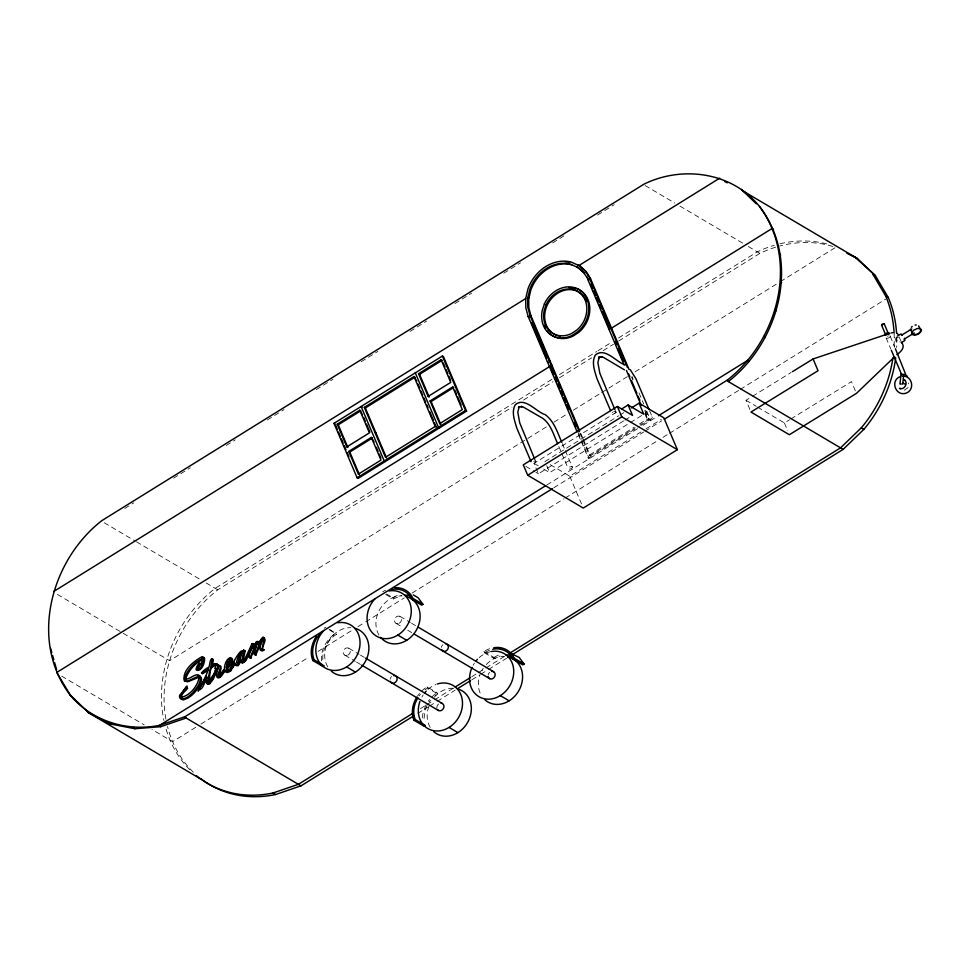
<?xml version="1.0" encoding="UTF-8"?>
<svg xmlns="http://www.w3.org/2000/svg" width="970" height="970" viewBox="0 0 970 970"><rect width="100%" height="100%" fill="white"/><g stroke="black" fill="none" stroke-linecap="round" stroke-linejoin="round"><path stroke-width="0.73" stroke-dasharray="4.85 3.64" d="M425.794 705.105L422.714 714.466L422.605 720.649M426.958 705.566L424.678 711.386L423.963 720.189M894.946 337.596L896.159 341.561L899.057 344.047M417.427 696.217L419.476 693.477M419.125 695.975L420.422 694.253M428.219 701.274L429.589 699.443M429.249 701.953L430.534 700.231M329.727 629.36L336.626 634.21C327.132 640.139 320.682 651.973 323.362 663.213M425.03 689.779L427.624 687.96L437.737 693.938L435.142 695.757M124.778 508.438L133.775 502.86M173.606 478.149L190.302 467.782M226.277 445.448L235.273 439.871M267.393 419.937L284.089 409.57M316.208 389.637L332.904 379.27M361.179 361.737L377.876 351.37M409.995 331.437L426.691 321.07M454.966 303.525L471.662 293.158M503.782 273.225L520.49 262.858M552.597 242.924L565.449 234.958M597.568 215.025L614.277 204.658M551.784 379.403L215.182 588.305A120.656 101.559 -59.4 0 0 163.93 720.564M559.496 374.614L596.756 351.492M598.041 350.703L612.167 341.925M618.593 337.936L757.352 251.824A120.656 101.559 -59.4 0 1 774.242 245.313M165.931 719.17A120.656 101.559 -59.4 0 1 217.765 589.833L511.966 407.242M523.533 400.064L553.082 381.719M559.508 377.742L591.627 357.809M603.182 350.631L613.464 344.253M618.605 341.064L759.922 253.352A120.656 101.559 -59.4 0 1 778.243 246.428M546.328 426.909L169.604 660.703L56.078 593.64M554.04 422.12L566.904 414.141M573.331 410.152L600.333 393.396M601.618 392.595L627.335 376.639M635.047 371.849L779.055 282.476M780.341 281.676L835.619 247.362A120.656 101.559 -59.4 0 0 779.674 246.028M623.637 420.931L538.447 473.809L534.009 463.369L616.665 412.08M544.982 461.562L618.727 415.803M620 415.014L623.819 412.638M624.898 420.143L629.991 416.991M543.661 469.068L549.687 472.632L643.765 414.238M582.788 439.786L589.287 455.112L634.271 427.188M639.412 423.999L647.123 419.222L648.154 419.828L640.442 424.617M589.287 455.112L590.318 455.718L635.302 427.806M581.236 441.495L588.256 458.046L639.46 426.266M640.734 425.466L649.694 419.913L650.737 420.519L646.044 409.486M546.825 485L637.933 428.461M643.049 425.284L657.126 416.554M550.196 464.642L569.742 476.185L640.94 432.002M646.032 428.849L661.285 419.379M553.773 487.813L643.716 432.002M645.001 431.201L661.698 420.834M195.782 727.294L172.612 741.674L151.975 729.488M200.935 724.105L309.054 657.005M318.063 651.416L352.813 629.845M357.966 626.644L364.405 622.655M365.69 621.855L404.308 597.884M412.032 593.094L563.909 498.835M565.195 498.034L657.878 440.513M663.019 437.325L668.172 434.123M669.458 433.323L738.97 390.195M740.255 389.394L885.707 299.124M420.434 708.585L425.575 705.396M426.861 704.596L433.287 700.607M434.572 699.806L453.839 687.851M471.832 676.684L476.973 673.495M478.258 672.707L484.673 668.718M485.958 667.918L503.951 656.751M417.876 713.289L428.158 706.912M429.443 706.124L435.87 702.135M437.155 701.334L455.136 690.167M471.844 679.812L479.544 675.023M480.829 674.223L487.255 670.234M488.541 669.445L506.534 658.278M898.329 337.22C893.564 336.59 898.693 344.532 900.014 341.743M749.859 409.437L746.015 400.283L751.168 397.106M752.465 396.306L791.156 372.456M757.521 407.085L784.39 422.956L789.544 419.78M790.841 418.979L851.466 381.622L855.867 392.086M385.708 594.464L393.299 598.951L401.725 595.531M489.692 648.724A28.385 23.898 -59.4 0 0 483.872 651.476L484.285 652.701L489.85 650.07M484.285 652.701L494.397 658.678L499.962 656.035M904.222 390.304L908.065 387.673L908.381 383.053M645.111 185.525L674.78 203.045M679.934 206.101L743.153 243.446M748.319 246.489L759.922 253.352M746.015 400.283L756.248 406.333M588.256 458.046L589.287 458.652L581.673 440.732M534.009 463.369L538.835 466.218M525.813 466.352L534.652 471.565M535.913 472.317L538.447 473.809M386.557 593.992L392.886 597.726L393.299 598.951M483.872 651.476L493.985 657.454L494.397 658.678M399.955 616.399L410.358 622.546M411.656 623.31L415.56 625.614M396.087 623.383L402.586 627.226M407.788 630.294L411.692 632.598M421.804 690.955A28.385 23.898 -59.4 0 1 427.042 686.845L437.155 692.822L437.737 693.938M329.048 629.724L336.626 634.21M348.715 648.19L359.118 654.338M360.428 655.102L364.32 657.405M344.847 655.174L355.25 661.322M356.56 662.098L360.452 664.401M104.226 522.757L135.194 541.054M136.479 541.818L200.984 579.927M206.149 582.97L217.765 589.833M61.668 676.126L144.239 724.905M427.042 686.845L427.624 687.96M886.083 337.839L890.739 348.824M649.512 410.601L652.446 417.524A2.219 1.018 -23 0 1 649.318 419.464A2.219 1.018 -23 0 1 649.33 417.585A2.219 1.018 -23 0 1 652.446 417.524M632.003 376.396L633.18 379.161M639.024 392.947L643.704 403.969M631.555 377.172L632.731 379.925M645.608 410.262L649.694 419.913M644.771 410.565L648.287 418.858M645.195 412.856L648.154 419.828M644.759 413.644L647.123 419.222M614.713 409.267L615.889 412.032M580.86 433.42L582.63 437.603M583.225 438.998L590.318 455.718M579.83 432.814L582.194 438.391M578.168 432.462L581.091 439.349M578.302 434.608L580.642 440.125M562.382 443.702L564.722 449.231M565.316 450.626L572.361 467.225A2.219 1.018 -23 0 1 569.232 469.165A2.219 1.018 -23 0 1 569.245 467.285A2.219 1.018 -23 0 1 572.361 467.225M558.817 446.455L561.169 451.984M561.751 453.366L568.202 468.558M569.742 476.185L581.503 503.915M546.74 465.709L549.687 472.632M534.64 458.968L535.804 461.732A2.219 1.018 -23 0 1 533.718 463.49A2.219 1.018 -23 0 1 531.645 463.066M899.19 337.014L900.839 340.943M784.39 422.956L787.688 430.801M890.266 336.19L894.837 347.357M321.494 660.922C320.706 653.259 323.64 645.584 328.478 639.715A28.385 23.898 -59.4 0 1 336.057 633.095M189.768 769.707A120.656 101.559 -59.4 0 1 165.7 727.779M894.073 332.88A120.656 101.559 -59.4 0 1 894 347.515M779.965 243.785A120.656 101.559 -59.4 0 1 828.901 244.525M896.777 337.317A120.656 101.559 -59.4 0 1 896.668 347.575M193.394 772.265A120.656 101.559 -59.4 0 1 167.507 726.445M613.816 411.607A2.219 1.018 -23 0 1 615.768 412.444A2.219 1.018 -23 0 1 612.47 413.96A2.219 1.018 -23 0 1 612.785 412.092M533.742 461.308A2.219 1.018 -23 0 1 535.804 461.732M324.138 628.33A28.385 23.898 -59.4 0 1 325.932 627.117M431.917 696.933A28.385 23.898 -59.4 0 1 437.155 692.822M493.985 657.454A28.385 23.898 -59.4 0 1 499.805 654.702M382.774 591.749A28.385 23.898 -59.4 0 1 385.587 590.209M392.886 597.726A28.385 23.898 -59.4 0 1 398.706 594.974M378.991 635.071A24.965 21.013 -59.4 0 1 379.925 609.208A24.965 21.013 -59.4 0 1 402.113 595.895M441.362 647.414A3.989 3.359 -59.4 0 1 442.841 644.735M327.763 666.863A24.965 21.013 -59.4 0 1 328.684 641.012A24.965 21.013 -59.4 0 1 350.873 627.699M390.122 679.206A3.989 3.359 -59.4 0 1 391.601 676.526M430.219 727.391A24.965 21.013 -59.4 0 1 428.74 706.693M434.233 697.236A24.965 21.013 -59.4 0 1 453.329 688.227M421.901 697.018A24.965 21.013 -59.4 0 1 423.175 694.932M427.94 689.428A24.965 21.013 -59.4 0 1 435.87 684.505M436.936 708.33A3.989 3.359 -59.4 0 1 439.01 703.723M480.138 693.029A24.965 21.013 -59.4 0 1 479.968 674.902M481.969 670.452A24.965 21.013 -59.4 0 1 483.242 668.354M486.273 664.535A24.965 21.013 -59.4 0 1 504.558 656.423M473.13 665.226A24.965 21.013 -59.4 0 1 474.403 663.128M479.168 657.624A24.965 21.013 -59.4 0 1 491.414 651.5M488.165 675.059A3.989 3.359 -59.4 0 1 489.644 672.38M889.842 335.802A2.255 1.031 -22.8 0 1 888.471 338.009A2.255 1.031 -22.8 0 1 886.204 337.233M887.344 336.263A2.255 1.031 -22.8 0 1 888.423 335.838M398.973 623.395A3.989 3.359 -59.4 0 0 400.501 616.774A3.989 3.359 -59.4 0 0 394.596 619.503A3.989 3.359 -59.4 0 0 398.973 623.395M347.733 655.187A3.989 3.359 -59.4 0 0 349.261 648.566A3.989 3.359 -59.4 0 0 343.356 651.294A3.989 3.359 -59.4 0 0 347.733 655.187"/><path stroke-width="1.45" d="M218.796 676.551L224.446 669.736L225.476 670.343L221.378 676.114L220.141 677.266L218.796 676.551L224.397 668.961C224.846 654.714 238.632 653.986 226.434 668.136L227.174 670.124L228.871 670.876L227.174 670.124M220.117 676.478L220.141 677.266M218.359 668.124L213.267 679.073L209.908 683.62C206.962 680.54 216.092 674.041 215.498 669.045L215.134 667.602L216.734 664.22L218.335 664.947L218.335 666.281M249.472 657.514L250.575 656.629L256.092 643.001C259.135 643.801 251.363 653.962 251.012 657.975L250.502 658.121C246.707 655.878 251.763 649.973 251.363 646.675C251.679 647.293 240.839 671.252 240.596 659.079L237.177 665.068L235.383 665.08L234.619 662.34C221.803 685.014 237.444 651.585 241.76 650.87L242.633 651.585L243.797 650.191L245.119 651.064L242.9 661.879L244.355 661.855L242.318 663.25L241.494 661.491M254.637 654.447L255.619 653.707L260.312 640.988L261.633 639.121L262.664 639.727L255.668 655.065L254.261 654.083L256.444 644.844L256.092 643.001M227.38 667.918L226.349 667.299C226.871 664.984 227.222 657.308 230.836 659.079M255.268 645.511L253.679 649.003L254.237 644.395L251.957 643.765C247.568 653.331 238.668 674.55 243.797 650.191M899.93 384.023L901.069 373.971L904.598 374.614M902.658 384.193L903.616 375.887M261.633 639.121C261.791 641.243 257.765 654.435 262.167 649.197C263.112 643.51 266.192 628.621 258.141 644.529L258.214 641.873L256.444 641.582L252.649 648.396L252.758 643.462M217.413 675.932C216.225 679.982 222.809 676.805 218.893 676.041C215.583 676.223 222.203 668.039 219.547 665.408L217.304 665.675L217.074 664.123M224.446 669.736L225.962 671.955L229.878 669.591L227.841 670.27M225.792 671.422L226.992 672.562L228.932 671.992L230.848 670.476L229.623 669.47M664.268 419.246L727.221 380.167L728.312 381.549C779.128 342.034 800.929 261.961 760.541 207.798L759.449 206.428C732.314 172.042 682.213 165.337 644.007 184.142L101.85 520.623C51.034 560.126 29.233 640.212 69.622 694.362L88.609 712.792L200.851 779.104M727.221 380.167C778.037 340.664 799.826 260.578 759.449 206.428M180.784 696.654L182.445 697.915L180.784 696.654C182.117 690.228 194.873 676.987 179.705 695.247A3.577 3.007 -59.4 0 0 180.153 698.4L182.202 699.321L186.749 697.563A29.173 24.553 -59.4 0 0 192.472 693.016C196.498 688.579 201.117 682.844 200.353 676.514C196.207 671.252 190.108 680.091 184.918 679.218L184.518 678.806C186.761 670.525 194.315 662.013 202.245 658.678L203.627 659.648M181.827 697.26C180.093 693.623 189.138 689.052 186.725 688.082M201.457 673.01L208.332 668.791C207.531 675.738 186.919 710.949 206.537 676.017L206.04 681.668L206.634 683.547L207.689 683.692L209.035 682.528L207.81 682.759L207.447 681.655L210.599 667.081L214.988 663.65L211.036 665.856L212.224 659.127C209.641 658.387 210.029 665.638 208.756 667.275C202.439 669.955 197.274 677.933 208.113 670.234M212.066 666.463L213.291 660.424L211.872 658.703M214.685 663.541L216.019 664.268L215.655 664.862L211.642 667.699C209.108 669.591 210.26 685.038 207.519 682.516M227.598 665.893L230.508 659.151L229.466 658.545M200.22 664.147L197.989 668.876L196.958 668.257C202.997 658.024 196.17 665.517 196.098 669.639C200.693 670.719 203.942 661.867 203.567 657.83L202.015 656.751C193.903 660.958 181.863 670.67 184.3 680.782L187.695 681.813L199.032 677.193M219.111 675.993C214.976 681.001 216.759 668.706 218.65 666.778C213.485 669.627 214.225 680.031 208.574 682.904M260.978 649.463C260.493 652.652 266.156 649.827 262.652 648.991M203.203 672.731L202.718 673.75M214.649 674.562L215.583 672.343M241.166 660.752L238.208 665.675L236.413 665.699L235.758 664.123M251.788 648.639L246.198 660.085L243.894 662.231L245.762 659.673M206.986 677.848C204.694 679.655 203.142 691.622 198.826 688.627M246.986 657.478L248.296 654.762M202.972 684.747L204.67 681.279M235.152 663.941L230.751 670.682L230.702 669.918M260.19 642.552L261.221 640.527M211.872 660.497L212.903 659.309M232.339 667.918L234.182 664.523M316.317 636.478C311.697 643.413 309.6 652.592 312.825 660.521L322.937 666.487L324.235 665.784M416.845 697.188C412.577 703.917 410.868 712.695 413.935 720.249L424.048 726.215L425.333 725.511L415.221 719.534C412.311 712.416 413.911 704.111 417.937 697.745M239.638 662.752L237.989 664.583M211.205 681.328L212.527 679.158M226.349 667.299L229.963 660.327L229.805 658.472M222.579 673.289L224.106 671.082M319.312 634.525C313.601 641.364 310.642 651.27 314.122 659.806L322.974 665.032M228.205 670.731L227.477 668.754C229.126 667.142 235.928 657.975 230.617 658.23M911.388 327.314L912.152 326.441M241.154 651.743C239.505 653.683 234.303 664.329 237.917 663.298C240.718 661.588 241.615 649.076 242.185 652.349L239.214 658.121L237.723 664.304M196.958 668.257L200.766 663.916L202.378 660.837L202.245 658.678M892.933 357.833A120.656 101.559 -59.4 0 1 861.239 427.903L840.553 447.849L510.378 652.774M507.807 657.478L843.136 449.377L863.809 429.419A120.656 101.559 -59.4 0 0 895.71 357.869M894.679 356.705L856.413 393.396L789.337 434.73L750.962 412.056L818.037 370.722L813.09 358.949L889.963 333.219M896.862 354.608C900.924 351.77 905.883 347.199 901.385 342.252M411.62 599.193L412.856 598.344L422.968 604.31L421.744 605.171L411.62 599.193C408.564 591.457 399.47 587.674 391.613 589.566M512.73 658.933L513.954 658.072L524.079 664.038L522.842 664.899L512.73 658.933C509.674 651.185 500.581 647.414 492.712 649.294M53.689 591.506L525.788 298.505M719.704 178.165L578.847 265.574L577.817 264.968M333.983 423.332L442.417 356.038L443.448 356.645L466.558 411.098L358.124 478.392L357.093 477.786L333.983 423.332L335.014 423.938M337.208 424.193L338.239 424.811L347.866 447.497L346.836 446.891L337.208 424.193L359.797 410.177L362.525 414.796M434.463 422.896L436.233 427.055L435.203 426.448L385.502 457.282L364.308 407.376L414.008 376.53L416.809 381.295M418.531 373.729L441.12 359.712L442.15 360.319L419.561 374.335L418.531 373.729L428.158 396.415L429.189 397.021L419.561 374.335M338.239 424.811L360.828 410.783M364.308 407.376L365.338 407.982L415.039 377.136M346.836 446.891L369.424 432.862L359.797 410.177M428.158 396.415L450.747 382.398L441.12 359.712M348.763 451.426L349.794 452.032L359.421 474.718L358.391 474.112L348.763 451.426L371.352 437.409L374.08 442.017M430.086 400.95L452.675 386.933L453.705 387.539L431.116 401.556L430.086 400.95L439.713 423.635L440.744 424.254L431.116 401.556M349.794 452.032L372.383 438.016M358.391 474.112L380.98 460.095L371.352 437.409M439.713 423.635L462.302 409.619L452.675 386.933M357.093 477.786L465.527 410.492L466.558 411.098M621.746 408.928L628.099 404.987L632.537 415.415L617.381 406.466L523.291 464.86L527.704 475.239L583.273 508.062L677.363 449.68L663.832 417.803L639.072 403.168L631.446 407.909M527.704 475.239L621.782 416.845L677.363 449.68M545.54 485.8L159.589 725.33C126.573 732.01 91.01 720.819 69.622 694.362M658.4 415.754L747.894 360.222L748.986 361.592M414.02 715.69L300.967 785.858L186.143 718.018L160.68 726.7L159.589 725.33L185.052 716.648L552.488 488.613M412.735 713.362L298.384 784.33L272.922 793.011A120.656 101.559 -59.4 0 1 196.267 775.6M455.124 687.051L470.547 677.484M457.707 688.579L470.559 680.601M897.25 336.166L900.985 333.947L902.464 335.002M901.494 335.268L911.764 328.903M904.04 339.257L914.31 332.892M901.36 342.628L904.816 340.482L904.525 338.227M792.454 371.668L813.09 358.949M312.825 660.521L314.122 659.806M413.935 720.249L415.221 719.534M900.487 376.554C889.817 380.082 895.419 396.609 905.919 393.214C915.353 390.013 912.406 375.402 902.403 376.13M215.073 664.45L216.019 664.268M263.197 649.803L263.937 649.718M230.132 670.282L230.908 670.197M901.385 383.974L900.754 383.999M201.117 778.91A120.656 101.559 -59.4 0 0 275.504 794.539L300.967 785.858M263.27 638.151C267.999 638.199 261.706 646.832 262.385 649.718L261.342 649.112M257.474 642.188L258.954 642.104L259.366 643.498M201.796 657.624L204.597 658.436C204.973 662.474 201.724 671.325 197.128 670.246L197.043 669.7M891.406 332.88L892.788 332.686M493.754 647.766C501.805 646.129 510.826 650.276 513.954 658.072M197.953 675.472C206.683 677.363 197.225 690.022 193.515 693.635A29.173 24.553 -59.4 0 1 187.78 698.182L183.233 699.94L181.184 699.006M219.256 665.832L221.002 666.632L221.051 668.645L218.88 676.866L217.85 676.26M87.518 711.422L88.609 712.792L110.447 724.008L134.951 728.737L160.68 726.7M569.111 287.581L577.32 288.805A26.627 22.407 -59.4 0 1 578.75 332.383L573.161 336.044A26.627 22.407 -59.4 0 1 547.128 330.867M915.098 325.023L916.226 324.986M394.669 587.759C402.174 587.056 409.983 591.239 412.856 598.344M404.587 595.143L410.08 595.519M505.685 654.871L511.19 655.247M185.294 681.207L188.398 680.77L196.777 676.927L199.25 676.951C197.819 685.838 190.35 695.332 181.402 697.297M203.276 659.297C195.346 662.631 187.792 671.131 185.549 679.424L184.518 678.806M511.736 653.865L519.205 657.454L524.079 664.038M209.605 683.51L209.035 682.528M413.341 594.949L418.094 597.726L422.968 604.31M724.651 181.511L727.221 182.833M847.174 253.097L854.885 257.062L875.364 275.638L888.277 297.523A120.656 101.559 -59.4 0 1 896.559 332.952M847.186 253.303L857.456 258.578L875.364 275.638M741.553 189.38L742.644 190.75L857.456 258.578M872.782 274.11L885.695 296.008L888.277 297.523M907.253 376.178L906.125 375.511L895.407 348.751M905.155 380.446L904.258 379.913C908.793 382.75 904.185 390.716 899.457 388.279L900.366 388.812M902.815 382.871L904.889 384.096M861.239 427.903L863.809 429.419M576.859 266.968L577.89 267.575M578.944 265.465L585.165 271.006L590.633 278.948L629.081 369.509M577.756 267.356L583.613 272.57L588.875 280.185M728.312 381.549L843.136 449.377M610.494 327.533L611.524 328.139L772.362 228.326L773.454 229.696M608.687 328.66L609.718 329.266L602.188 311.54M527.947 297.317L528.977 297.923M625.25 364.914C616.75 362.671 604.843 346.557 595.313 355.117C591.239 362.428 594.743 371.243 596.962 378.591L610.554 410.589M584.643 273.176L578.787 267.962L570.602 264.204A35.478 29.864 -59.4 0 0 529.741 289.557L527.692 298.421L527.777 307.211L530.02 315.468L531.051 316.075L579.672 430.644M590.633 278.948L586.195 271.612L579.975 266.071L571.342 262.106A37.721 31.755 -59.4 0 0 527.898 289.072L525.728 298.493L525.813 307.842L528.165 316.475L529.196 317.081M628.099 404.987L643.765 414.238L639.072 403.168M549.226 360.719L550.257 361.325M547.419 361.834L548.45 362.44M550.851 364.55L551.881 365.156M424.605 401.483L425.636 402.101L423.866 397.942M439.446 427.916L438.416 427.309L415.305 372.856M362.125 407.121L361.095 406.503L384.205 460.956L385.236 461.562M374.905 432.329L375.936 432.935M418.155 627.154L493.572 671.701M414.287 634.137L489.704 678.685M397.845 635.083L406.685 640.309M500.302 695.611L509.141 700.837M365.629 658.181L442.332 703.492M361.762 665.165L438.464 710.489M346.617 666.887L355.457 672.101M449.074 727.403L457.901 732.629M263.222 637.229L264.252 637.848M261.851 639.048L262.894 639.654M257.474 641.34L258.505 641.946M256.395 642.916L257.426 643.534M262.761 649.524L263.791 650.143M251.957 643.765L254.237 644.395M255.219 654.289L256.25 654.908M254.261 654.083L255.668 655.065M243.312 650.337L245.119 651.064M249.981 657.369L251.012 657.975M249.157 657.211L250.502 658.121M243.082 661.116L244.355 661.855M242.839 661.31L243.87 661.928M242.852 661.625L244.197 662.34M241.869 661.273L243.155 662.073M211.411 658.788L213.254 659.733M229.817 669.87L230.848 670.476M226.434 668.136L227.477 668.754M229.417 669.967L230.751 670.682M216.734 664.22L218.335 664.947M202.948 657.017L203.979 657.636M215.11 668.391L216.14 668.997M210.599 667.081L211.642 667.699M199.468 663.431L200.644 664.147M219.256 676.175L220.287 676.781M218.796 676.223L219.838 676.83M197.31 668.197L198.341 668.815M201.59 672.671L202.621 673.277M208.95 682.904L209.981 683.51L208.126 684.371L207.337 683.656M198.85 688.93L200.196 689.646M186.276 687.257L187.622 688.082M186.519 687.839L187.549 688.445M272.922 793.011L275.504 794.539M897.068 333.316L898.087 334.407M624.425 369.825L603.522 357.433L601.23 356.705L602.261 356.996L598.696 357.312L599.751 356.996L598.49 358.015L599.23 357.202L597.872 362.525L599.812 373.195L614.713 409.267M742.644 190.75L756.333 203.797M779.54 253.776L780.632 255.146M780.571 281.3L781.662 282.67M775.37 309.297L776.461 310.667M764.263 336.117L765.366 337.499M185.052 716.648L186.143 718.018M133.86 727.367L134.951 728.737M109.355 722.638L110.447 724.008M630.197 369.606L635.908 378.664L648.918 409.219M184.688 680.528L185.331 681.389M586.765 276.68L588.172 279.02M70.713 695.732L56.709 672.477L550.075 366.272L553.591 374.553M918.651 325.884L920.785 330.394C920.178 333.462 915.68 335.511 912.891 334.201L910.503 329.23M891.321 350.194L901.797 374.929M589.602 278.341L627.457 367.521M590.621 284.283L592.355 288.369M593.507 291.097L595.24 295.183M596.404 297.911L598.138 301.997M599.302 304.725L601.036 308.812M615.041 341.804L616.217 344.592M617.987 348.776L623.31 361.313M628.633 373.85L629.821 376.639M631.591 380.81L636.914 393.359M638.102 396.136L639.873 400.319M587.844 279.578L624.062 364.878M626.426 370.455L641.206 405.29M617.381 406.466L621.782 416.845M530.02 315.468L579.236 431.42M531.524 322.574L546.692 358.318M554.755 377.306L556.513 381.44M557.677 384.205L559.435 388.339M560.611 391.092L562.37 395.226M563.534 397.991L565.292 402.126M566.456 404.878L568.214 409.025M574.07 422.811L575.828 426.945M528.165 316.475L577.138 431.844M561.788 442.32C557.544 432.644 554.161 421.15 545.164 414.614C536.665 412.371 524.77 396.257 515.24 404.817C511.154 412.129 514.658 420.944 516.889 428.291L531.063 461.671M557.641 443.69C553.64 435.009 550.96 424.314 542.776 418.349L523.436 407.133L521.157 406.406L522.175 406.697L518.611 407.012L519.678 406.697L518.416 407.715L519.156 406.903L517.786 412.226L519.738 422.896L534.64 458.968M442.417 356.038L465.527 410.492M443.278 362.986L444.987 366.987M446.115 369.655L447.813 373.656M448.952 376.336L450.65 380.337M454.845 390.207L456.543 394.22M457.67 396.888L461.077 404.89M417.985 384.071L419.755 388.23M420.931 391.007L422.69 395.166M426.812 404.866L427.988 407.642M429.758 411.801L433.287 420.119M414.008 376.53L435.203 426.448M365.338 407.982L386.533 457.901M363.653 417.464L365.363 421.465M366.49 424.132L369.885 432.135M376.348 447.352L378.045 451.353M379.185 454.033L380.883 458.034M335.596 425.296L337.33 429.383M338.481 432.111L340.215 436.197M341.367 438.913L343.101 442.999M344.253 445.715L345.987 449.801M347.151 452.529L348.885 456.615M884.313 324.029L888.362 333.656M881.584 325.108L885.622 334.735M50.622 648.396L51.81 652.64M52.61 655.465L53.811 659.709M54.599 662.534L56.599 669.603M531.051 316.075L528.808 307.829L528.723 299.039L530.772 290.175A35.478 29.864 -59.4 0 1 571.633 264.81M565.364 261.742A37.721 31.755 -59.4 0 1 569.632 262.118M545.649 328.6A26.627 22.407 -59.4 0 1 544.109 325.229M586.45 301.452A24.383 20.528 -59.4 0 0 576.386 290.83C562.442 285.677 547.868 297.608 545.213 311.176A24.383 20.528 -59.4 0 0 556.125 335.087M560.042 336.178A24.383 20.528 -59.4 0 1 557.386 335.547M885.695 296.008A120.656 101.559 -59.4 0 1 894.073 332.88M445.485 643.704A3.989 3.359 -59.4 0 1 447.594 649.476A3.989 3.359 -59.4 0 1 441.58 649.56M406.272 596.526A24.965 21.013 -59.4 0 1 415.693 631.264A24.965 21.013 -59.4 0 1 380.628 637.363M388.958 590.972A24.965 21.013 -59.4 0 1 410.395 617.866A24.965 21.013 -59.4 0 1 377.087 636.502A24.965 21.013 -59.4 0 1 374.99 598.793M393.553 675.544A3.989 3.359 -59.4 0 1 397.094 678.224A3.989 3.359 -59.4 0 1 394.535 682.831A3.989 3.359 -59.4 0 1 390.328 681.352M337.718 622.776A24.965 21.013 -59.4 0 1 359.167 649.67A24.965 21.013 -59.4 0 1 325.859 668.306A24.965 21.013 -59.4 0 1 323.75 630.585M355.032 628.33A24.965 21.013 -59.4 0 1 365.29 661.649A24.965 21.013 -59.4 0 1 331.316 671.155M441.059 703.153A3.989 3.359 -59.4 0 1 443.363 708.585A3.989 3.359 -59.4 0 1 437.482 709.603M437.288 683.995A24.965 21.013 -59.4 0 1 462.496 704.184A24.965 21.013 -59.4 0 1 435.845 730.956A24.965 21.013 -59.4 0 1 419.901 701.468M424.617 692.956A24.965 21.013 -59.4 0 1 426.206 691.113M457.488 688.845A24.965 21.013 -59.4 0 1 467.746 722.177A24.965 21.013 -59.4 0 1 433.772 731.683M491.596 671.398A3.989 3.359 -59.4 0 1 494.773 676.442A3.989 3.359 -59.4 0 1 488.71 677.812M488.383 677.218A3.989 3.359 -59.4 0 1 488.177 676.539M491.414 651.5A24.965 21.013 -59.4 0 1 513.482 675.265A24.965 21.013 -59.4 0 1 484.745 698.861A24.965 21.013 -59.4 0 1 472.038 667.409M475.846 661.152A24.965 21.013 -59.4 0 1 477.434 659.321M513.748 659.273A24.965 21.013 -59.4 0 1 517.24 693.15A24.965 21.013 -59.4 0 1 485.012 699.891M510.038 657.466A24.965 21.013 -59.4 0 1 512.56 658.581M882.118 325.411A1.467 0.679 -22.8 0 1 881.778 324.574A1.467 0.679 -22.8 0 1 883.573 323.737A1.467 0.679 -22.8 0 1 884.228 324.429M885.04 335.256A2.255 1.031 -22.8 0 1 887.247 333.025A2.255 1.031 -22.8 0 1 888.678 334.31M888.083 333.401A1.467 0.679 -22.8 0 1 888.096 334.274M886.156 335.038A1.467 0.679 -22.8 0 1 885.707 334.335A1.467 0.679 -22.8 0 1 887.162 333.438M911.618 332.661L912.212 334.577C915.498 336.117 920.797 333.704 921.5 330.103L920.275 328.478L917.123 328.575L913.546 330.309L911.618 332.661M544.412 303.865L542.254 310.4A26.627 22.407 -59.4 0 0 572.13 335.438L577.72 331.776A26.627 22.407 -59.4 0 0 576.289 288.199C563.521 283.385 549.675 292.164 544.412 303.865M546.159 304.58L544.182 310.57A24.383 20.528 -59.4 0 0 571.548 333.498L576.677 330.152A24.383 20.528 -59.4 0 0 575.355 290.224C563.667 285.81 550.984 293.861 546.159 304.58"/></g></svg>
